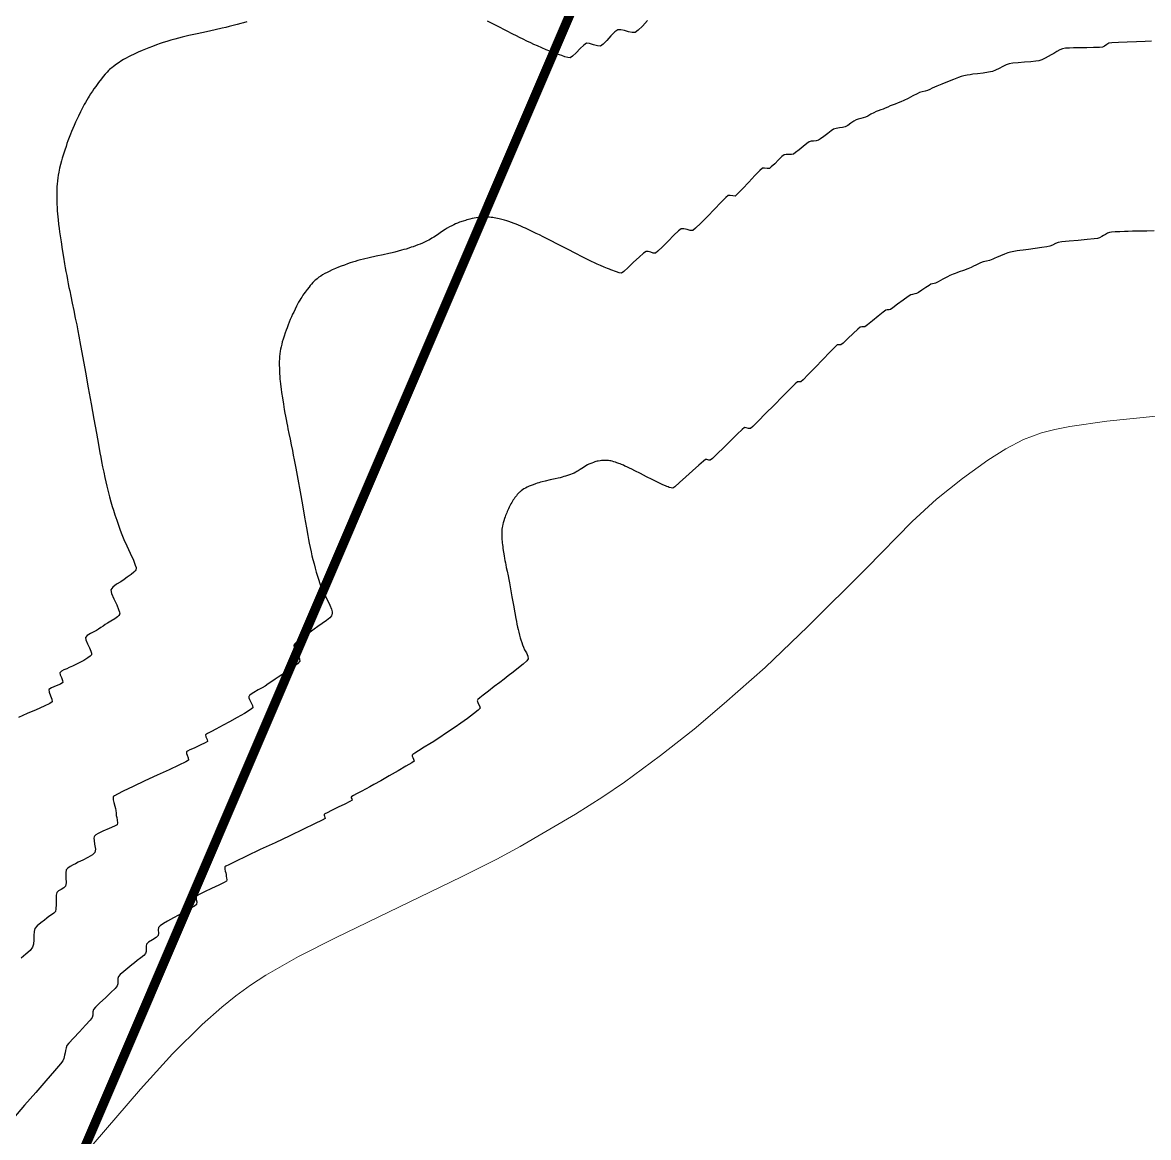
# Model space of a CAD drawing. Extents: x 27 to 849, y 0 to 853.
# Drawn here: x 631.8 to 752, y 109.9 to 228.9 of the extents above; entities that cross this region are included whole.
import ezdxf

# ---------------------------------------------------------------- set-up
doc = ezdxf.new("R2010")
doc.units = 0
doc.header["$LTSCALE"] = 2
for name, color, linetype in [('ARQ - PORTAS E ESQUADRIAS 1-50', 2, 'Continuous'), ('Curva 1 m', 5, 'Continuous'), ('Curva Mestra', 1, 'Continuous')]:
    doc.layers.add(name, color=color, linetype=linetype)

msp = doc.modelspace()

# ---------------------------------------------------------------- linework, layer by layer
at = {"layer": 'ARQ - PORTAS E ESQUADRIAS 1-50', "const_width": 1}
msp.add_lwpolyline([(619.66, 64.96), (532.95, 53.73), (488.22, 57.38), (464.07, 66.69), (452.24, 74.7), (148.79, 382.23), (76.61, 469.9), (65.46, 493.56), (62.14, 582.82), (440.6, 808.53), (802.5, 491.86), (619.66, 64.96)], close=True, dxfattribs=at)
at = {"layer": 'Curva 1 m', "linetype": 'Continuous', "lineweight": -3}
for points, elevation in [([(655.77, 229.02), (655.41, 228.91), (655.11, 228.83), (654.72, 228.72), (654.29, 228.61), (653.88, 228.5), (653.53, 228.41), (653.12, 228.32), (652.38, 228.15), (651.46, 227.95), (650.47, 227.73), (649.56, 227.53), (648.84, 227.37), (648.45, 227.27), (648.07, 227.17), (647.63, 227.04), (647.2, 226.91), (646.82, 226.79), (646.51, 226.68), (646.11, 226.54), (645.69, 226.38), (645.28, 226.22), (644.93, 226.09), (644.58, 225.94), (644.15, 225.75), (643.72, 225.55), (643.35, 225.38), (643.11, 225.26), (642.87, 225.13), (642.59, 224.97), (642.32, 224.81), (642.11, 224.68), (641.83, 224.49), (641.52, 224.25), (641.33, 224.1), (641.22, 224.01), (641.1, 223.9), (641, 223.8), (640.85, 223.64), (640.63, 223.4), (640.43, 223.18), (640.24, 222.93), (639.93, 222.53), (639.62, 222.11), (639.42, 221.84), (639.26, 221.6), (639.08, 221.32), (638.92, 221.07), (638.8, 220.88), (638.66, 220.64), (638.52, 220.4), (638.4, 220.19), (638.24, 219.88), (638.01, 219.41), (637.77, 218.92), (637.59, 218.57), (637.47, 218.28), (637.32, 217.94), (637.17, 217.6), (637.05, 217.3), (636.93, 217.01), (636.8, 216.65), (636.66, 216.3), (636.55, 216), (636.45, 215.71), (636.32, 215.31), (636.17, 214.87), (636.04, 214.46), (635.95, 214.15), (635.86, 213.79), (635.76, 213.37), (635.67, 212.96), (635.61, 212.65), (635.57, 212.36), (635.53, 212.03), (635.5, 211.69), (635.48, 211.41), (635.47, 211.12), (635.47, 210.69), (635.47, 210.23), (635.47, 209.8), (635.48, 209.5), (635.5, 209.2), (635.52, 208.84), (635.55, 208.49), (635.58, 208.19), (635.61, 207.85), (635.66, 207.41), (635.72, 206.95), (635.77, 206.57), (635.83, 206.17), (635.93, 205.5), (636.05, 204.7), (636.18, 203.88), (636.29, 203.18), (636.37, 202.73), (636.43, 202.36), (636.52, 201.92), (636.6, 201.46), (636.69, 201.02), (636.76, 200.65), (636.84, 200.28), (636.96, 199.7), (637.11, 198.98), (637.28, 198.19), (637.44, 197.38), (637.6, 196.64), (637.72, 196.02), (637.83, 195.45), (638.01, 194.45), (638.25, 193.14), (638.52, 191.6), (638.82, 189.93), (639.13, 188.22), (639.42, 186.58), (639.69, 185.09), (639.91, 183.86), (640.07, 182.97), (640.16, 182.52), (640.25, 182.05), (640.36, 181.5), (640.48, 180.92), (640.59, 180.37), (640.7, 179.9), (640.81, 179.43), (640.95, 178.87), (641.1, 178.3), (641.25, 177.75), (641.39, 177.27), (641.51, 176.87), (641.67, 176.36), (641.86, 175.81), (642.05, 175.25), (642.24, 174.72), (642.4, 174.27), (642.62, 173.75), (642.95, 173.04), (643.31, 172.26), (643.64, 171.51), (643.84, 171.01), (643.93, 170.73), (643.94, 170.61), (643.94, 170.57), (643.92, 170.51), (643.85, 170.4), (643.69, 170.23), (643.39, 170), (642.99, 169.72), (642.65, 169.48), (642.3, 169.23), (641.85, 168.95), (641.44, 168.64), (641.22, 168.35), (641.29, 167.98), (641.54, 167.39), (641.86, 166.74), (642.07, 166.27), (642.16, 165.98), (642.18, 165.83), (642.17, 165.78), (642.15, 165.73), (642.09, 165.63), (641.93, 165.47), (641.65, 165.26), (641.25, 165), (640.87, 164.79), (640.63, 164.64), (640.42, 164.49), (640.17, 164.32), (639.92, 164.16), (639.7, 164.01), (639.43, 163.87), (639.06, 163.68), (638.72, 163.48), (638.53, 163.27), (638.57, 163.01), (638.75, 162.61), (638.97, 162.16), (639.11, 161.82), (639.17, 161.6), (639.17, 161.48), (639.16, 161.43), (639.13, 161.38), (639.04, 161.27), (638.79, 161.09), (638.34, 160.82), (637.7, 160.49), (637.13, 160.21), (636.8, 160.05), (636.54, 159.93), (636.23, 159.8), (635.95, 159.66), (635.8, 159.51), (635.83, 159.29), (635.96, 158.99), (636.09, 158.69), (636.12, 158.47), (635.87, 158.3), (635.38, 158.11), (634.89, 157.9), (634.62, 157.7), (634.64, 157.43), (634.79, 157.05), (634.95, 156.67), (634.97, 156.39), (634.71, 156.23), (634.11, 155.94), (633.27, 155.56), (632.31, 155.15), (631.36, 154.72)], 23), ([(698.55, 229.14), (698.02, 228.56), (697.55, 228.1), (697.23, 227.87), (696.92, 227.86), (696.51, 227.95), (696.08, 228.07), (695.68, 228.16), (695.36, 228.15), (695.04, 227.93), (694.63, 227.51), (694.2, 227.02), (693.81, 226.61), (693.53, 226.41), (693.2, 226.43), (692.78, 226.56), (692.36, 226.69), (692.03, 226.71), (691.74, 226.52), (691.34, 226.15), (690.91, 225.71), (690.53, 225.34), (690.28, 225.17), (690.02, 225.18), (689.7, 225.28), (689.38, 225.4), (689.15, 225.48), (688.89, 225.57), (688.6, 225.67), (688.35, 225.76), (688.11, 225.86), (687.72, 226.02), (687.25, 226.22), (686.78, 226.43), (686.41, 226.59), (686.07, 226.75), (685.67, 226.94), (685.26, 227.14), (684.87, 227.34), (684.54, 227.51), (684.17, 227.69), (683.47, 228.05), (682.54, 228.53), (681.45, 229.08)], 23), ([(752.36, 226.94), (751.67, 226.91), (750.75, 226.87), (749.75, 226.83), (748.83, 226.79), (748.13, 226.75), (747.8, 226.72), (747.58, 226.59), (747.33, 226.42), (747.11, 226.3), (746.79, 226.27), (746.17, 226.25), (745.44, 226.24), (744.78, 226.23), (744.36, 226.22), (744.01, 226.22), (743.59, 226.21), (743.19, 226.19), (742.86, 226.14), (742.57, 226.02), (742.24, 225.84), (741.91, 225.64), (741.63, 225.48), (741.34, 225.32), (740.99, 225.13), (740.64, 224.96), (740.33, 224.84), (740, 224.79), (739.46, 224.74), (738.8, 224.69), (738.13, 224.64), (737.56, 224.59), (737.17, 224.52), (736.84, 224.4), (736.47, 224.22), (736.08, 224.02), (735.7, 223.83), (735.37, 223.71), (734.95, 223.62), (734.39, 223.53), (733.79, 223.46), (733.28, 223.4), (732.98, 223.36), (732.68, 223.31), (732.32, 223.25), (732.02, 223.18), (731.74, 223.07), (731.22, 222.86), (730.59, 222.6), (729.96, 222.34), (729.45, 222.13), (729.19, 222.02), (728.95, 221.91), (728.68, 221.78), (728.44, 221.67), (728.18, 221.6), (727.86, 221.53), (727.59, 221.45), (727.33, 221.33), (726.88, 221.1), (726.37, 220.83), (725.9, 220.59), (725.59, 220.45), (725.32, 220.34), (724.98, 220.21), (724.67, 220.1), (724.44, 220.02), (724.2, 219.91), (723.93, 219.79), (723.69, 219.69), (723.45, 219.6), (723.18, 219.51), (722.94, 219.42), (722.72, 219.3), (722.4, 219.13), (722.07, 218.95), (721.81, 218.82), (721.58, 218.75), (721.31, 218.68), (721.04, 218.62), (720.81, 218.54), (720.57, 218.39), (720.26, 218.17), (719.93, 217.95), (719.66, 217.8), (719.37, 217.72), (719.03, 217.67), (718.69, 217.61), (718.41, 217.53), (718.15, 217.37), (717.78, 217.09), (717.37, 216.78), (717.02, 216.51), (716.79, 216.36), (716.56, 216.31), (716.28, 216.28), (716.01, 216.25), (715.79, 216.2), (715.54, 216.03), (715.17, 215.71), (714.74, 215.35), (714.36, 215.04), (714.12, 214.87), (713.9, 214.83), (713.62, 214.83), (713.34, 214.83), (713.12, 214.79), (712.89, 214.61), (712.52, 214.26), (712.12, 213.86), (711.76, 213.53), (711.56, 213.36), (711.32, 213.35), (711.04, 213.39), (710.81, 213.38), (710.54, 213.14), (710.01, 212.59), (709.35, 211.89), (708.69, 211.19), (708.16, 210.64), (707.89, 210.4), (707.66, 210.41), (707.38, 210.47), (707.14, 210.48), (706.9, 210.25), (706.37, 209.72), (705.68, 209), (704.93, 208.22), (704.22, 207.5), (703.67, 206.96), (703.38, 206.73), (703.1, 206.73), (702.76, 206.82), (702.41, 206.91), (702.13, 206.91), (701.84, 206.69), (701.34, 206.21), (700.74, 205.6), (700.13, 204.98), (699.65, 204.51), (699.38, 204.3), (699.16, 204.31), (698.88, 204.4), (698.61, 204.49), (698.38, 204.5), (698.12, 204.31), (697.64, 203.88), (697.05, 203.33), (696.47, 202.79), (696.01, 202.36), (695.77, 202.18), (695.52, 202.21), (695.23, 202.31), (695.01, 202.39), (694.84, 202.45), (694.64, 202.52), (694.47, 202.58), (694.26, 202.67), (693.9, 202.82), (693.51, 202.99), (693.18, 203.13), (692.89, 203.27), (692.56, 203.43), (692.22, 203.6), (691.93, 203.74), (691.58, 203.92), (690.88, 204.28), (689.98, 204.74), (689.01, 205.23), (688.11, 205.69), (687.4, 206.06), (687.02, 206.25), (686.65, 206.42), (686.22, 206.63), (685.81, 206.82), (685.52, 206.96), (685.29, 207.06), (685.02, 207.18), (684.75, 207.29), (684.52, 207.39), (684.29, 207.48), (684.02, 207.58), (683.75, 207.68), (683.52, 207.76), (683.27, 207.83), (682.97, 207.91), (682.69, 207.98), (682.52, 208.02), (682.36, 208.05), (682.18, 208.08), (682.02, 208.1), (681.86, 208.12), (681.68, 208.14), (681.52, 208.15), (681.36, 208.15), (681.18, 208.15), (681.02, 208.15), (680.86, 208.14), (680.68, 208.13), (680.52, 208.11), (680.24, 208.07), (679.83, 207.99), (679.56, 207.94), (679.41, 207.9), (679.24, 207.86), (679.1, 207.81), (678.84, 207.73), (678.48, 207.6), (678.24, 207.51), (678.04, 207.42), (677.85, 207.33), (677.66, 207.24), (677.39, 207.1), (677.16, 206.96), (676.93, 206.82), (676.54, 206.57), (676.1, 206.28), (675.72, 206.03), (675.52, 205.9), (675.36, 205.8), (675.18, 205.7), (675.02, 205.62), (674.81, 205.51), (674.52, 205.38), (674.27, 205.27), (674.03, 205.18), (673.76, 205.08), (673.52, 204.99), (673.31, 204.93), (673.04, 204.84), (672.76, 204.75), (672.52, 204.68), (672.26, 204.61), (671.92, 204.52), (671.57, 204.42), (671.27, 204.35), (670.92, 204.27), (670.3, 204.13), (669.55, 203.97), (668.81, 203.8), (668.2, 203.66), (667.88, 203.59), (667.62, 203.52), (667.33, 203.43), (667.04, 203.34), (666.79, 203.26), (666.52, 203.17), (666.18, 203.04), (665.83, 202.91), (665.53, 202.8), (665.23, 202.67), (664.87, 202.51), (664.54, 202.35), (664.32, 202.25), (664.09, 202.13), (663.85, 201.98), (663.65, 201.86), (663.46, 201.73), (663.26, 201.57), (663.13, 201.47), (663.02, 201.37), (662.91, 201.27), (662.81, 201.17), (662.66, 201.01), (662.53, 200.86), (662.4, 200.69), (662.2, 200.42), (661.99, 200.15), (661.86, 199.97), (661.75, 199.81), (661.63, 199.62), (661.52, 199.45), (661.41, 199.27), (661.29, 199.06), (661.18, 198.86), (661.07, 198.66), (660.92, 198.34), (660.76, 198.02), (660.64, 197.78), (660.52, 197.52), (660.39, 197.21), (660.28, 196.94), (660.17, 196.67), (660.05, 196.35), (659.94, 196.07), (659.86, 195.81), (659.74, 195.46), (659.62, 195.11), (659.54, 194.84), (659.48, 194.6), (659.42, 194.32), (659.36, 194.05), (659.32, 193.84), (659.28, 193.57), (659.25, 193.27), (659.23, 193.01), (659.22, 192.75), (659.22, 192.38), (659.23, 192), (659.23, 191.74), (659.25, 191.46), (659.27, 191.14), (659.29, 190.86), (659.32, 190.64), (659.35, 190.34), (659.39, 190.04), (659.42, 189.78), (659.47, 189.44), (659.56, 188.87), (659.66, 188.2), (659.76, 187.61), (659.82, 187.23), (659.88, 186.9), (659.95, 186.53), (660.02, 186.16), (660.09, 185.84), (660.15, 185.54), (660.25, 185.06), (660.37, 184.46), (660.5, 183.84), (660.63, 183.24), (660.72, 182.75), (660.82, 182.24), (660.98, 181.34), (661.2, 180.16), (661.44, 178.82), (661.69, 177.43), (661.92, 176.11), (662.13, 174.98), (662.27, 174.16), (662.35, 173.75), (662.43, 173.35), (662.52, 172.88), (662.62, 172.41), (662.71, 172), (662.81, 171.6), (662.93, 171.13), (663.05, 170.66), (663.17, 170.25), (663.27, 169.92), (663.41, 169.5), (663.56, 169.05), (663.71, 168.62), (663.84, 168.25), (664.04, 167.85), (664.33, 167.31), (664.62, 166.73), (664.8, 166.29), (664.87, 166.01), (664.88, 165.85), (664.87, 165.78), (664.85, 165.72), (664.78, 165.59), (664.61, 165.38), (664.28, 165.1), (663.81, 164.75), (663.33, 164.43), (662.94, 164.15), (662.52, 163.84), (661.99, 163.48), (661.44, 163.09), (661.08, 162.8), (660.89, 162.61), (660.81, 162.51), (660.8, 162.46), (660.79, 162.4), (660.81, 162.25), (660.91, 161.99), (661.11, 161.6), (661.36, 161.12), (661.43, 160.74), (661.18, 160.45), (660.67, 160.06), (660.06, 159.64), (659.49, 159.28), (659.12, 159.04), (658.8, 158.82), (658.42, 158.56), (658.05, 158.31), (657.72, 158.09), (657.4, 157.91), (656.97, 157.67), (656.52, 157.41), (656.21, 157.22), (656.05, 157.09), (655.99, 157.02), (655.97, 156.98), (655.96, 156.94), (655.97, 156.84), (656.04, 156.65), (656.18, 156.37), (656.35, 156.02), (656.39, 155.75), (656.12, 155.53), (655.51, 155.16), (654.73, 154.71), (653.92, 154.26), (653.24, 153.9), (652.85, 153.69), (652.45, 153.48), (651.97, 153.25), (651.55, 153.03), (651.35, 152.88), (651.39, 152.66), (651.52, 152.39), (651.56, 152.18), (651.31, 152.03), (650.77, 151.77), (650.12, 151.47), (649.66, 151.26), (649.42, 151.12), (649.33, 151.06), (649.31, 151.04), (649.3, 151), (649.31, 150.9), (649.38, 150.7), (649.5, 150.43), (649.54, 150.16), (649.25, 149.99), (648.51, 149.63), (647.45, 149.14), (646.2, 148.56), (644.88, 147.95), (643.63, 147.37), (642.56, 146.86), (641.93, 146.55), (641.63, 146.38), (641.52, 146.31), (641.5, 146.29), (641.49, 146.25), (641.48, 146.15), (641.49, 145.95), (641.56, 145.64), (641.67, 145.27), (641.74, 145.02), (641.77, 144.79), (641.8, 144.51), (641.82, 144.27), (641.86, 144.06), (641.91, 143.77), (641.93, 143.48), (641.9, 143.27), (641.62, 143.11), (641.06, 142.86), (640.38, 142.58), (639.9, 142.35), (639.62, 142.19), (639.51, 142.1), (639.48, 142.06), (639.45, 142), (639.43, 141.86), (639.44, 141.59), (639.5, 141.19), (639.58, 140.68), (639.53, 140.31), (639.27, 140.06), (638.79, 139.78), (638.24, 139.5), (637.75, 139.27), (637.45, 139.11), (637.2, 138.98), (636.91, 138.82), (636.65, 138.65), (636.48, 138.47), (636.43, 138.13), (636.44, 137.6), (636.46, 137.06), (636.41, 136.72), (636.23, 136.54), (635.94, 136.38), (635.66, 136.21), (635.47, 136.03), (635.41, 135.75), (635.39, 135.29), (635.38, 134.77), (635.36, 134.31), (635.31, 134.03), (635.15, 133.84), (634.9, 133.65), (634.63, 133.47), (634.41, 133.31), (634.14, 133.1), (633.76, 132.81), (633.38, 132.49), (633.13, 132.19), (633.05, 131.88), (633.02, 131.46), (633.01, 130.98), (632.97, 130.54), (632.88, 130.19), (632.61, 129.86), (632.17, 129.45), (631.67, 129.02)], 22), ([(752.65, 206.69), (751.86, 206.67), (751.03, 206.65), (750.31, 206.64), (749.86, 206.63), (749.47, 206.61), (748.98, 206.59), (748.49, 206.57), (748.08, 206.55), (747.86, 206.52), (747.66, 206.43), (747.44, 206.3), (747.24, 206.19), (747.04, 206.08), (746.81, 205.95), (746.59, 205.87), (746.24, 205.82), (745.48, 205.75), (744.52, 205.66), (743.55, 205.58), (742.77, 205.5), (742.39, 205.45), (742.1, 205.33), (741.78, 205.16), (741.49, 205.04), (741.19, 204.99), (740.63, 204.9), (739.93, 204.81), (739.23, 204.71), (738.64, 204.64), (738.31, 204.59), (738.01, 204.54), (737.66, 204.48), (737.31, 204.41), (737.02, 204.34), (736.67, 204.21), (736.23, 204.03), (735.82, 203.85), (735.61, 203.76), (735.42, 203.67), (735.23, 203.58), (735.05, 203.54), (734.73, 203.46), (734.38, 203.38), (734.1, 203.29), (733.87, 203.18), (733.6, 203.04), (733.34, 202.9), (733.1, 202.79), (732.76, 202.65), (732.27, 202.47), (731.81, 202.3), (731.57, 202.21), (731.38, 202.13), (731.19, 202.05), (731, 201.98), (730.82, 201.91), (730.56, 201.78), (730.08, 201.52), (729.59, 201.26), (729.31, 201.12), (729.15, 201.08), (728.97, 201.03), (728.81, 200.98), (728.62, 200.86), (728.26, 200.63), (727.84, 200.35), (727.48, 200.12), (727.27, 199.99), (727.07, 199.95), (726.84, 199.91), (726.65, 199.86), (726.37, 199.68), (725.85, 199.3), (725.25, 198.85), (724.74, 198.48), (724.48, 198.3), (724.33, 198.27), (724.14, 198.25), (723.98, 198.22), (723.72, 198.02), (723.18, 197.59), (722.56, 197.08), (722.03, 196.65), (721.76, 196.45), (721.61, 196.43), (721.42, 196.43), (721.26, 196.41), (721.01, 196.2), (720.5, 195.73), (719.92, 195.18), (719.42, 194.71), (719.18, 194.51), (718.99, 194.51), (718.8, 194.52), (718.57, 194.29), (718.01, 193.72), (717.27, 192.95), (716.46, 192.11), (715.71, 191.34), (715.16, 190.77), (714.92, 190.55), (714.73, 190.56), (714.54, 190.58), (714.31, 190.36), (713.74, 189.8), (712.96, 189), (712.06, 188.09), (711.15, 187.18), (710.36, 186.38), (709.78, 185.81), (709.53, 185.58), (709.33, 185.6), (709.09, 185.66), (708.9, 185.68), (708.66, 185.47), (708.13, 184.97), (707.44, 184.29), (706.68, 183.56), (705.99, 182.89), (705.47, 182.39), (705.24, 182.19), (705.08, 182.21), (704.89, 182.27), (704.74, 182.29), (704.51, 182.11), (704.01, 181.67), (703.34, 181.07), (702.62, 180.41), (701.96, 179.81), (701.46, 179.37), (701.25, 179.2), (701.05, 179.24), (700.87, 179.3), (700.74, 179.35), (700.6, 179.4), (700.45, 179.46), (700.19, 179.57), (699.96, 179.67), (699.76, 179.77), (699.53, 179.88), (699.33, 179.98), (699.03, 180.13), (698.45, 180.43), (697.78, 180.77), (697.19, 181.07), (696.87, 181.23), (696.62, 181.35), (696.33, 181.49), (696.12, 181.58), (695.97, 181.66), (695.78, 181.73), (695.62, 181.8), (695.47, 181.86), (695.28, 181.93), (695.12, 181.98), (694.95, 182.03), (694.75, 182.09), (694.62, 182.12), (694.5, 182.14), (694.37, 182.16), (694.25, 182.17), (694.12, 182.18), (694, 182.18), (693.87, 182.18), (693.75, 182.17), (693.63, 182.16), (693.49, 182.14), (693.28, 182.1), (693.15, 182.08), (693.03, 182.05), (692.91, 182.01), (692.79, 181.97), (692.6, 181.9), (692.49, 181.86), (692.39, 181.82), (692.29, 181.77), (692.14, 181.69), (691.94, 181.59), (691.7, 181.43), (691.34, 181.2), (691.12, 181.06), (691, 180.98), (690.87, 180.91), (690.7, 180.83), (690.5, 180.74), (690.31, 180.67), (690.12, 180.6), (689.98, 180.56), (689.79, 180.5), (689.62, 180.45), (689.44, 180.4), (689.21, 180.33), (689, 180.28), (688.68, 180.21), (688.14, 180.09), (687.61, 179.97), (687.3, 179.9), (687.13, 179.85), (686.93, 179.79), (686.76, 179.74), (686.57, 179.67), (686.34, 179.58), (686.13, 179.5), (685.92, 179.41), (685.68, 179.31), (685.52, 179.23), (685.35, 179.13), (685.19, 179.04), (685.04, 178.93), (684.93, 178.84), (684.88, 178.79), (684.82, 178.74), (684.74, 178.65), (684.63, 178.54), (684.54, 178.41), (684.39, 178.22), (684.3, 178.09), (684.21, 177.96), (684.13, 177.83), (684.04, 177.69), (683.95, 177.54), (683.88, 177.39), (683.77, 177.17), (683.69, 177), (683.63, 176.86), (683.56, 176.71), (683.51, 176.58), (683.45, 176.44), (683.39, 176.28), (683.34, 176.14), (683.28, 175.96), (683.2, 175.72), (683.14, 175.53), (683.1, 175.36), (683.05, 175.17), (683.03, 175.02), (683, 174.82), (682.98, 174.61), (682.98, 174.42), (682.98, 174.17), (682.98, 173.98), (682.99, 173.84), (683, 173.68), (683.01, 173.54), (683.03, 173.38), (683.05, 173.18), (683.08, 173), (683.11, 172.76), (683.17, 172.37), (683.23, 171.98), (683.28, 171.72), (683.32, 171.5), (683.37, 171.25), (683.41, 171.02), (683.46, 170.76), (683.55, 170.34), (683.65, 169.87), (683.73, 169.48), (683.8, 169.12), (683.92, 168.45), (684.07, 167.61), (684.23, 166.72), (684.37, 165.91), (684.49, 165.29), (684.54, 164.98), (684.59, 164.7), (684.66, 164.39), (684.72, 164.11), (684.79, 163.83), (684.87, 163.51), (684.95, 163.23), (685.02, 163.02), (685.11, 162.75), (685.2, 162.47), (685.29, 162.23), (685.42, 161.97), (685.61, 161.62), (685.76, 161.27), (685.8, 161), (685.64, 160.78), (685.26, 160.43), (684.75, 160.02), (684.19, 159.57), (683.65, 159.16), (683.22, 158.82), (682.77, 158.47), (682.18, 158.02), (681.55, 157.55), (680.98, 157.11), (680.62, 156.82), (680.44, 156.66), (680.38, 156.59), (680.37, 156.57), (680.36, 156.52), (680.39, 156.42), (680.47, 156.24), (680.61, 155.97), (680.68, 155.71), (680.47, 155.5), (679.97, 155.11), (679.31, 154.63), (678.61, 154.14), (678, 153.71), (677.6, 153.44), (677.27, 153.2), (676.88, 152.94), (676.47, 152.66), (676.08, 152.4), (675.74, 152.17), (675.31, 151.91), (674.71, 151.55), (674.1, 151.18), (673.7, 150.92), (673.49, 150.78), (673.42, 150.72), (673.4, 150.7), (673.4, 150.67), (673.41, 150.6), (673.47, 150.46), (673.57, 150.27), (673.61, 150.08), (673.37, 149.9), (672.75, 149.53), (671.9, 149.04), (670.96, 148.49), (670.05, 147.98), (669.32, 147.56), (668.89, 147.32), (668.49, 147.1), (667.97, 146.83), (667.46, 146.57), (667.13, 146.39), (666.96, 146.29), (666.9, 146.25), (666.89, 146.24), (666.89, 146.22), (666.91, 146.15), (666.97, 146.03), (667, 145.9), (666.77, 145.77), (666.22, 145.49), (665.51, 145.14), (664.79, 144.79), (664.33, 144.55), (664.09, 144.43), (664.02, 144.38), (664, 144.37), (664, 144.35), (664, 144.3), (664.04, 144.2), (664.1, 144.06), (664.12, 143.93), (663.81, 143.77), (662.99, 143.37), (661.8, 142.8), (660.35, 142.11), (658.77, 141.36), (657.19, 140.62), (655.73, 139.92), (654.53, 139.35), (653.84, 139.01), (653.52, 138.84), (653.42, 138.78), (653.4, 138.77), (653.39, 138.74), (653.39, 138.67), (653.41, 138.52), (653.46, 138.32), (653.52, 138.14), (653.54, 137.95), (653.56, 137.76), (653.58, 137.61), (653.61, 137.41), (653.6, 137.26), (653.35, 137.12), (652.76, 136.83), (652, 136.48), (651.24, 136.11), (650.74, 135.86), (650.48, 135.72), (650.39, 135.66), (650.37, 135.64), (650.35, 135.6), (650.34, 135.5), (650.36, 135.31), (650.41, 135.03), (650.4, 134.76), (650.18, 134.6), (649.71, 134.32), (649.1, 133.98), (648.47, 133.64), (647.94, 133.35), (647.62, 133.17), (647.28, 132.97), (646.87, 132.73), (646.52, 132.49), (646.32, 132.31), (646.29, 132.05), (646.32, 131.71), (646.29, 131.44), (646.07, 131.25), (645.67, 130.99), (645.27, 130.73), (645.03, 130.52), (644.99, 130.3), (644.99, 130.02), (645, 129.74), (644.95, 129.52), (644.76, 129.31), (644.43, 129.05), (644.05, 128.79), (643.75, 128.55), (643.46, 128.32), (643.05, 127.98), (642.61, 127.61), (642.24, 127.28), (642.05, 127.06), (642, 126.85), (641.99, 126.57), (641.97, 126.29), (641.92, 126.06), (641.7, 125.81), (641.24, 125.36), (640.66, 124.8), (640.07, 124.25), (639.61, 123.8), (639.4, 123.56), (639.33, 123.29), (639.31, 122.96), (639.25, 122.69), (639.02, 122.41), (638.52, 121.86), (637.89, 121.18), (637.26, 120.5), (636.76, 119.96), (636.54, 119.69), (636.46, 119.46), (636.41, 119.18), (636.36, 118.94), (636.3, 118.67), (636.21, 118.33), (636.1, 118.06), (635.85, 117.74), (635.22, 117.01), (634.31, 115.95), (633.22, 114.69), (632.03, 113.32), (630.84, 111.95)], 21)]:
    msp.add_lwpolyline(points, dxfattribs=dict(at, elevation=elevation))
at = {"layer": 'Curva Mestra', "lineweight": 0, "elevation": 20}
msp.add_lwpolyline([(752.86, 186.9), (747.6, 186.38), (743.63, 185.81), (742.02, 185.49), (740.61, 185.13), (738.69, 184.41), (736.81, 183.43), (734.88, 182.19), (732.18, 180.24), (729.41, 178.03), (726.8, 175.66), (721.94, 170.69), (715.67, 164.44), (711.09, 160.08), (706.73, 156.21), (703.51, 153.49), (699.94, 150.67), (696.09, 147.83), (693.76, 146.26), (690.84, 144.41), (684.94, 140.96), (682.44, 139.61), (678.69, 137.7), (665.29, 131.25), (661.26, 129.22), (657.78, 127.23), (656.16, 126.16), (654.6, 125.01), (653.09, 123.8), (650.97, 121.94), (647.81, 118.81), (644.42, 115.06), (634.3, 103.31)], dxfattribs=at).dxf.unprotected_set("ltscale", 0)

doc.saveas('drawing.dxf')
